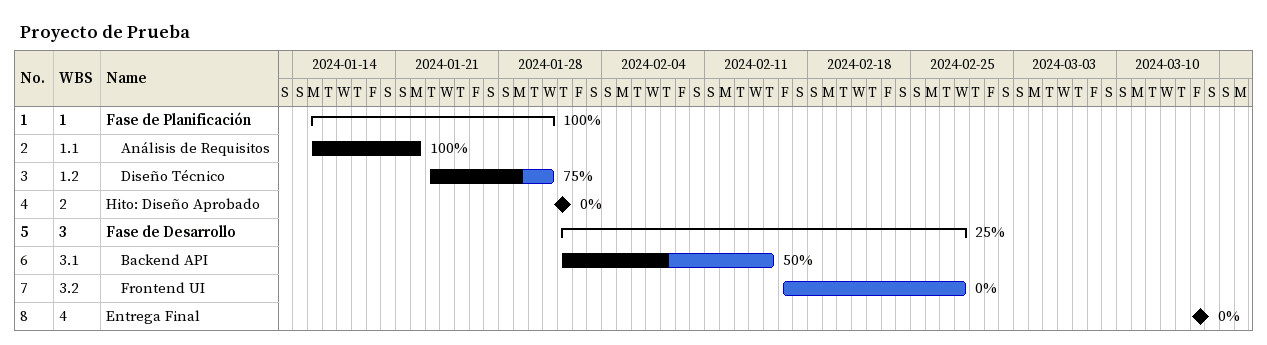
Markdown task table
Proyecto de Prueba

| ID | WBS | Task | Start | Finish | % complete |
|---|---|---|---|---|---|
| 1 | 1 | **Fase de Planificación** | 2024-01-15 | 2024-01-31 | 100 |
| 2 | 1.1 | Análisis de Requisitos | 2024-01-15 | 2024-01-22 | 100 |
| 3 | 1.2 | Diseño Técnico | 2024-01-23 | 2024-01-31 | 75 |
| 4 | 2 | Hito: Diseño Aprobado (milestone) | 2024-02-01 | 2024-02-01 | 0 |
| 5 | 3 | **Fase de Desarrollo** | 2024-02-01 | 2024-02-28 | 25 |
| 6 | 3.1 | Backend API | 2024-02-01 | 2024-02-15 | 50 |
| 7 | 3.2 | Frontend UI | 2024-02-16 | 2024-02-28 | 0 |
| 8 | 4 | Entrega Final (milestone) | 2024-03-15 | 2024-03-15 | 0 |
